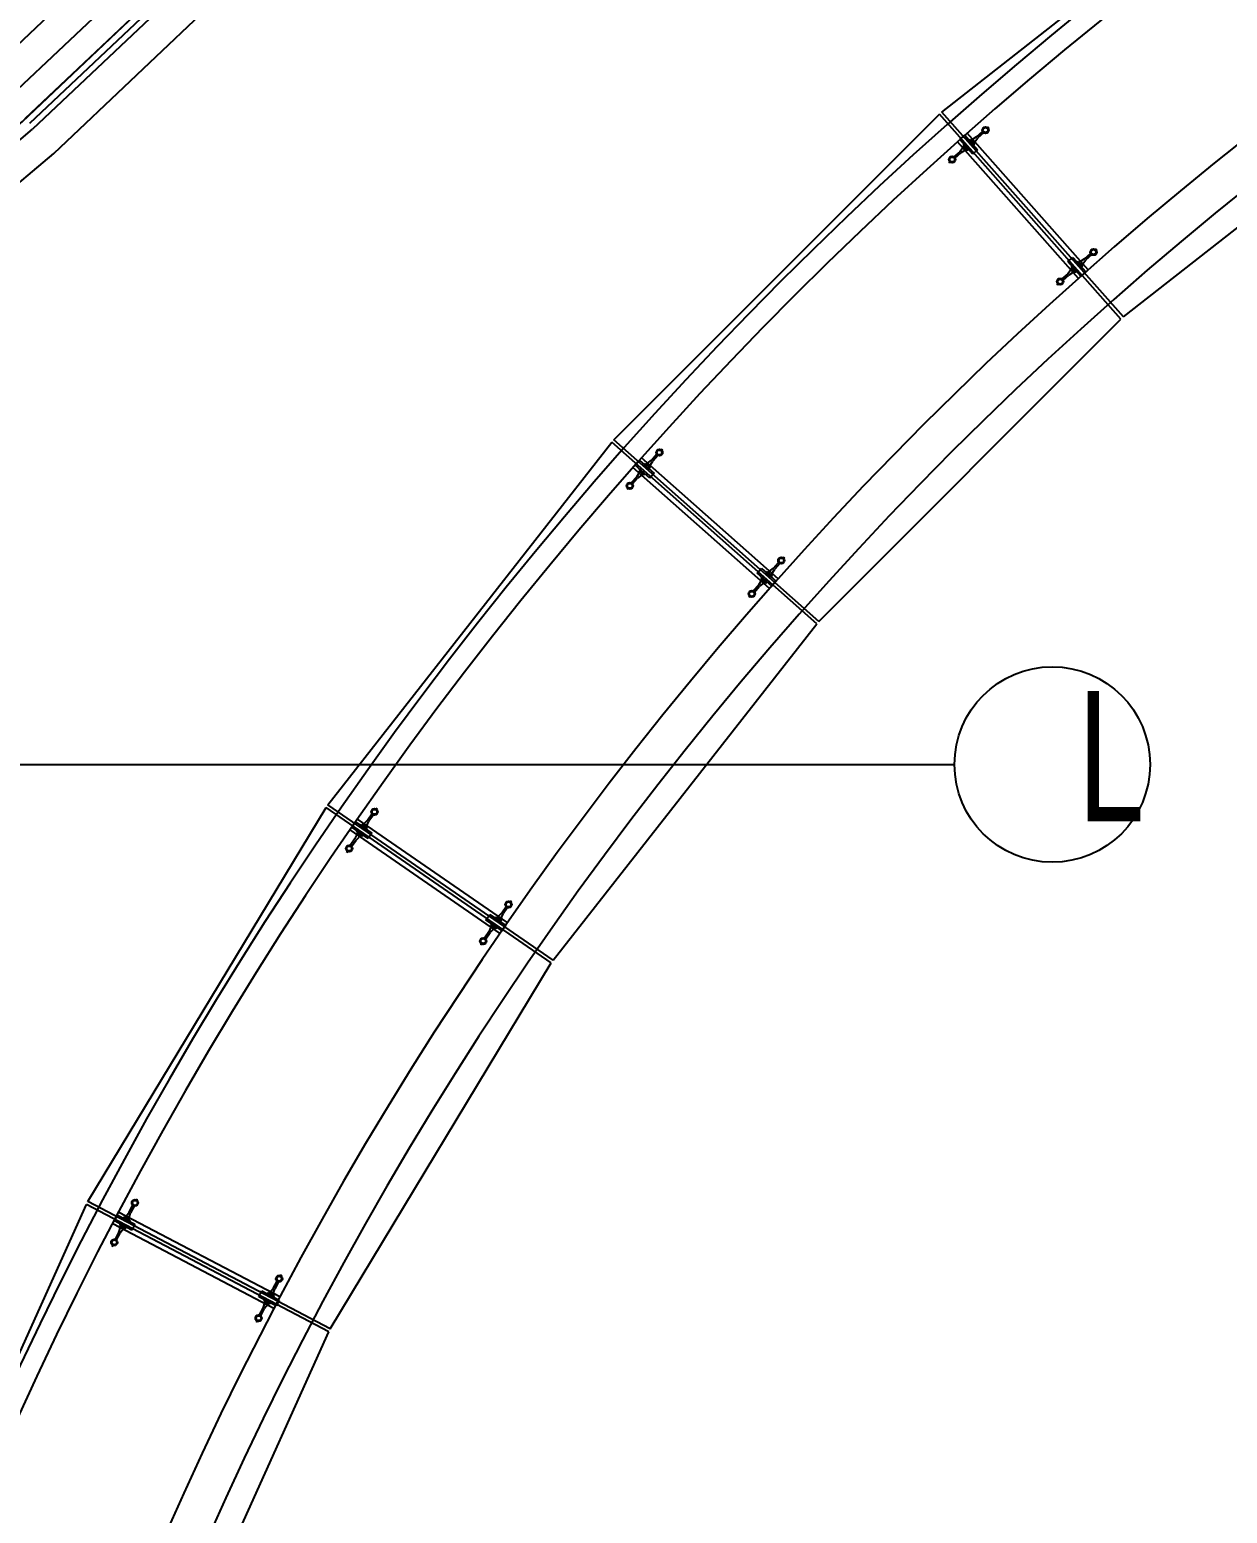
# Model space of a CAD drawing. Header units: inches. Extents: x -71 to 4528, y -885 to 4524.
# Drawn here: x 3470.6 to 3654.4, y 665.1 to 892.7 of the extents above; entities that cross this region are included whole.
import ezdxf

# ---------------------------------------------------------------- set-up
doc = ezdxf.new("R2010")
doc.units = ezdxf.units.IN
doc.header["$LTSCALE"] = 96
doc.header["$MEASUREMENT"] = 0
for name, color, linetype in [('A-Anno-Bldg', 7, 'Continuous'), ('A-Glaz-Exst', 53, 'Continuous'), ('A-Wall-Bldg', 235, 'Continuous')]:
    doc.layers.add(name, color=color, linetype=linetype)
doc.layers.add('Viewport', color=14, linetype='Continuous', plot=False)
doc.styles.add('XFINE_1-8', font='ARIALN.TTF', dxfattribs={"width": 0.8, "height": 10})

msp = doc.modelspace()

# ---------------------------------------------------------------- linework, layer by layer
at = {"layer": 'A-Anno-Bldg'}
msp.add_lwpolyline([(3404.16, 779.99), (3612.51, 779.99)], dxfattribs=at)
msp.add_circle((3627.51, 779.99), 15, dxfattribs=at)
at = {"layer": 'A-Glaz-Exst'}
for p, q in [((3467.86, 882.68), (3512.88, 925.29)), ((3469.93, 879.06), (3516.31, 922.96)), ((3517.01, 922.24), (3470.6, 878.32)), ((3518.06, 921.93), (3471.05, 877.44)), ((3421.67, 835.61), (3471.05, 877.44))]:
    msp.add_line(p, q, dxfattribs=at)
at = {"layer": 'A-Wall-Bldg'}
for p, q in [((3610.57, 880.07), (3666.17, 923.63)), ((3474.29, 873.72), (3521.5, 918.39)), ((3638.42, 848.63), (3690.03, 889.07)), ((3560.25, 829.8), (3610.2, 879.74)), ((3638.05, 848.3), (3610.2, 879.74)), ((3638.42, 848.63), (3610.57, 880.07)), ((3613.33, 875.83), (3614.07, 876.5)), ((3614.07, 876.5), (3616.06, 874.25)), ((3633.02, 855.87), (3614.45, 876.83)), ((3615.05, 875.77), (3615.92, 876.29)), ((3615.92, 876.29), (3616.81, 877.08)), ((3616.97, 876.89), (3616.09, 876.11)), ((3617.53, 877.72), (3617.61, 877.79)), ((3617.61, 877.79), (3617.77, 877.6)), ((3617.77, 877.6), (3617.7, 877.53)), ((3613.3, 873.97), (3612.42, 873.19)), ((3631.52, 854.54), (3612.95, 875.5)), ((3613.93, 874.78), (3613.3, 873.97)), ((3615.31, 873.59), (3613.33, 875.83)), ((3614.34, 874.31), (3613.47, 873.79)), ((3613.99, 875.08), (3613.8, 874.92)), ((3613.8, 874.92), (3614.46, 874.17)), ((3614.65, 874.33), (3613.99, 875.08)), ((3614.46, 874.17), (3614.65, 874.33)), ((3614.74, 875.75), (3614.92, 875.91)), ((3615.4, 875), (3614.74, 875.75)), ((3614.92, 875.91), (3615.59, 875.16)), ((3616.06, 874.25), (3615.31, 873.59)), ((3615.59, 875.16), (3615.4, 875)), ((3615.46, 875.3), (3616.09, 876.11)), ((3424.7, 831.71), (3474.29, 873.72)), ((3611.69, 872.55), (3611.62, 872.48)), ((3611.62, 872.48), (3611.78, 872.29)), ((3611.78, 872.29), (3611.86, 872.36)), ((3612.58, 873), (3613.47, 873.79)), ((3632.5, 857.58), (3633.38, 858.36)), ((3633.55, 858.18), (3632.67, 857.39)), ((3634.11, 859.01), (3634.18, 859.07)), ((3634.18, 859.07), (3634.35, 858.89)), ((3634.35, 858.89), (3634.27, 858.82)), ((3630.5, 856.06), (3629.88, 855.26)), ((3629.9, 857.12), (3630.65, 857.78)), ((3631.89, 854.87), (3629.9, 857.12)), ((3630.57, 856.37), (3630.38, 856.2)), ((3630.38, 856.2), (3631.04, 855.46)), ((3631.23, 855.62), (3630.57, 856.37)), ((3630.65, 857.78), (3632.64, 855.54)), ((3631.31, 857.03), (3631.5, 857.2)), ((3631.98, 856.29), (3631.31, 857.03)), ((3631.5, 857.2), (3632.17, 856.45)), ((3631.63, 857.06), (3632.5, 857.58)), ((3632.17, 856.45), (3631.98, 856.29)), ((3632.04, 856.59), (3632.67, 857.39)), ((3628.27, 853.84), (3628.2, 853.77)), ((3628.2, 853.77), (3628.36, 853.58)), ((3628.36, 853.58), (3628.44, 853.65)), ((3629.88, 855.26), (3629, 854.48)), ((3629.16, 854.29), (3630.05, 855.07)), ((3630.92, 855.6), (3630.05, 855.07)), ((3631.04, 855.46), (3631.23, 855.62)), ((3632.64, 855.54), (3631.89, 854.87)), ((3591.69, 801.94), (3638.05, 848.3)), ((3516.36, 773.82), (3559.92, 829.42)), ((3591.36, 801.57), (3559.92, 829.42)), ((3591.69, 801.94), (3560.25, 829.8)), ((3567.44, 828.3), (3567.51, 828.38)), ((3567.51, 828.38), (3567.7, 828.21)), ((3563.5, 825.92), (3564.16, 826.67)), ((3564.16, 826.67), (3566.41, 824.68)), ((3585.45, 808.47), (3564.49, 827.04)), ((3564.91, 826), (3565.08, 826.19)), ((3565.08, 826.19), (3565.82, 825.53)), ((3565.22, 826.07), (3566.02, 826.69)), ((3565.68, 825.65), (3566.21, 826.52)), ((3566.02, 826.69), (3566.8, 827.57)), ((3566.99, 827.41), (3566.21, 826.52)), ((3567.7, 828.21), (3567.63, 828.13)), ((3563.7, 824.07), (3562.91, 823.19)), ((3563.1, 823.02), (3563.89, 823.91)), ((3584.13, 806.98), (3563.17, 825.54)), ((3565.74, 823.93), (3563.5, 825.92)), ((3564.22, 824.94), (3563.7, 824.07)), ((3564.69, 824.53), (3563.89, 823.91)), ((3564.25, 825.25), (3564.08, 825.07)), ((3564.08, 825.07), (3564.83, 824.41)), ((3564.99, 824.59), (3564.25, 825.25)), ((3564.83, 824.41), (3564.99, 824.59)), ((3565.66, 825.34), (3564.91, 826)), ((3565.82, 825.53), (3565.66, 825.34)), ((3566.41, 824.68), (3565.74, 823.93)), ((3562.27, 822.46), (3562.21, 822.39)), ((3562.21, 822.39), (3562.39, 822.22)), ((3562.39, 822.22), (3562.46, 822.3)), ((3584.73, 810.11), (3585.52, 811)), ((3585.7, 810.83), (3584.92, 809.95)), ((3586.16, 811.72), (3586.22, 811.8)), ((3586.22, 811.8), (3586.41, 811.63)), ((3586.41, 811.63), (3586.34, 811.56)), ((3582.21, 809.34), (3582.87, 810.09)), ((3584.46, 807.35), (3582.21, 809.34)), ((3582.93, 808.37), (3582.41, 807.49)), ((3583.4, 807.95), (3582.6, 807.33)), ((3582.96, 808.68), (3582.79, 808.49)), ((3582.79, 808.49), (3583.54, 807.83)), ((3582.87, 810.09), (3585.12, 808.1)), ((3583.71, 808.01), (3582.96, 808.68)), ((3583.54, 807.83), (3583.71, 808.01)), ((3583.62, 809.43), (3583.79, 809.61)), ((3584.37, 808.76), (3583.62, 809.43)), ((3583.79, 809.61), (3584.54, 808.95)), ((3583.93, 809.49), (3584.73, 810.11)), ((3584.54, 808.95), (3584.37, 808.76)), ((3584.4, 809.07), (3584.92, 809.95)), ((3585.12, 808.1), (3584.46, 807.35)), ((3580.99, 805.88), (3580.92, 805.81)), ((3580.92, 805.81), (3581.11, 805.64)), ((3581.11, 805.64), (3581.17, 805.72)), ((3582.41, 807.49), (3581.63, 806.61)), ((3581.81, 806.44), (3582.6, 807.33)), ((3550.93, 749.96), (3591.36, 801.57)), ((3550.93, 749.96), (3516.36, 773.82)), ((3479.54, 712.96), (3516.08, 773.41)), ((3550.64, 749.55), (3516.08, 773.41)), ((3543.95, 755.69), (3520.9, 771.6)), ((3521.74, 770.72), (3522.46, 771.43)), ((3522.46, 771.43), (3523.13, 772.41)), ((3523.34, 772.26), (3522.67, 771.29)), ((3523.68, 773.2), (3523.74, 773.29)), ((3523.74, 773.29), (3523.94, 773.14)), ((3523.94, 773.14), (3523.89, 773.06)), ((3542.81, 754.05), (3519.77, 769.95)), ((3520.05, 770.36), (3520.62, 771.19)), ((3522.52, 768.66), (3520.05, 770.36)), ((3520.89, 769.48), (3520.47, 768.55)), ((3520.62, 771.19), (3523.09, 769.48)), ((3520.87, 769.79), (3520.73, 769.59)), ((3520.73, 769.59), (3521.55, 769.02)), ((3521.7, 769.23), (3520.87, 769.79)), ((3521.44, 770.62), (3521.58, 770.82)), ((3522.26, 770.05), (3521.44, 770.62)), ((3521.55, 769.02), (3521.7, 769.23)), ((3521.58, 770.82), (3522.41, 770.26)), ((3522.25, 770.36), (3522.67, 771.29)), ((3522.41, 770.26), (3522.26, 770.05)), ((3523.09, 769.48), (3522.52, 768.66)), ((3520.47, 768.55), (3519.8, 767.58)), ((3520.01, 767.44), (3520.68, 768.41)), ((3521.4, 769.13), (3520.68, 768.41)), ((3519.25, 766.78), (3519.19, 766.7)), ((3519.19, 766.7), (3519.4, 766.56)), ((3519.4, 766.56), (3519.46, 766.64)), ((3543.03, 757.23), (3543.71, 758.2)), ((3543.91, 758.06), (3543.24, 757.09)), ((3544.26, 759), (3544.31, 759.08)), ((3544.31, 759.08), (3544.52, 758.94)), ((3544.52, 758.94), (3544.46, 758.86)), ((3540.62, 756.16), (3541.19, 756.98)), ((3543.09, 754.46), (3540.62, 756.16)), ((3541.19, 756.98), (3543.66, 755.28)), ((3541.45, 755.59), (3541.31, 755.39)), ((3542.27, 755.03), (3541.45, 755.59)), ((3542.02, 756.42), (3542.16, 756.62)), ((3542.84, 755.85), (3542.02, 756.42)), ((3542.16, 756.62), (3542.98, 756.05)), ((3542.31, 756.52), (3543.03, 757.23)), ((3542.83, 756.16), (3543.24, 757.09)), ((3542.98, 756.05), (3542.84, 755.85)), ((3541.05, 754.35), (3540.37, 753.38)), ((3540.58, 753.24), (3541.25, 754.21)), ((3541.46, 755.28), (3541.05, 754.35)), ((3541.97, 754.93), (3541.25, 754.21)), ((3541.31, 755.39), (3542.13, 754.82)), ((3542.13, 754.82), (3542.27, 755.03)), ((3543.66, 755.28), (3543.09, 754.46)), ((3539.82, 752.58), (3539.77, 752.5)), ((3539.77, 752.5), (3539.97, 752.36)), ((3539.97, 752.36), (3540.03, 752.44)), ((3516.73, 693.45), (3550.64, 749.55)), ((3450.32, 648.11), (3479.3, 712.52)), ((3516.49, 693), (3479.3, 712.52)), ((3516.73, 693.45), (3479.54, 712.96)), ((3485.88, 711.33), (3486.43, 712.38)), ((3486.88, 713.23), (3486.92, 713.32)), ((3486.92, 713.32), (3487.15, 713.21)), ((3487.15, 713.21), (3487.1, 713.12)), ((3483.61, 709.98), (3484.08, 710.86)), ((3484.08, 710.86), (3486.74, 709.47)), ((3509.11, 698.29), (3484.31, 711.3)), ((3484.97, 710.4), (3485.08, 710.62)), ((3485.85, 709.93), (3484.97, 710.4)), ((3485.08, 710.62), (3485.97, 710.15)), ((3485.25, 710.53), (3485.88, 711.33)), ((3485.8, 710.24), (3486.1, 711.21)), ((3485.97, 710.15), (3485.85, 709.93)), ((3486.65, 712.26), (3486.1, 711.21)), ((3508.18, 696.52), (3483.38, 709.53)), ((3486.27, 708.58), (3483.61, 709.98)), ((3484.25, 708.23), (3483.7, 707.18)), ((3483.92, 707.07), (3484.47, 708.11)), ((3484.55, 709.2), (3484.25, 708.23)), ((3484.5, 709.51), (3484.38, 709.29)), ((3484.38, 709.29), (3485.27, 708.83)), ((3485.1, 708.91), (3484.47, 708.11)), ((3485.39, 709.05), (3484.5, 709.51)), ((3485.27, 708.83), (3485.39, 709.05)), ((3486.74, 709.47), (3486.27, 708.58)), ((3483.25, 706.33), (3483.21, 706.24)), ((3483.21, 706.24), (3483.43, 706.12)), ((3483.43, 706.12), (3483.47, 706.21)), ((3509.01, 701.61), (3509.06, 701.7)), ((3509.06, 701.7), (3509.28, 701.59)), ((3509.28, 701.59), (3509.23, 701.5)), ((3505.75, 698.36), (3506.22, 699.24)), ((3506.22, 699.24), (3508.87, 697.85)), ((3507.1, 698.78), (3507.22, 699)), ((3507.99, 698.31), (3507.1, 698.78)), ((3507.22, 699), (3508.1, 698.54)), ((3507.38, 698.91), (3508.01, 699.71)), ((3507.94, 698.62), (3508.24, 699.59)), ((3508.01, 699.71), (3508.56, 700.76)), ((3508.78, 700.64), (3508.24, 699.59)), ((3508.41, 696.96), (3505.75, 698.36)), ((3506.39, 696.61), (3505.84, 695.57)), ((3506.06, 695.45), (3506.61, 696.5)), ((3506.69, 697.58), (3506.39, 696.61)), ((3506.64, 697.89), (3506.52, 697.67)), ((3506.52, 697.67), (3507.41, 697.21)), ((3507.24, 697.29), (3506.61, 696.5)), ((3507.52, 697.43), (3506.64, 697.89)), ((3507.41, 697.21), (3507.52, 697.43)), ((3508.1, 698.54), (3507.99, 698.31)), ((3508.87, 697.85), (3508.41, 696.96)), ((3505.39, 694.71), (3505.34, 694.62)), ((3505.34, 694.62), (3505.56, 694.5)), ((3505.56, 694.5), (3505.61, 694.59)), ((3489.59, 633.22), (3516.49, 693))]:
    msp.add_line(p, q, dxfattribs=at)
msp.add_lwpolyline([(3634.49, 1076.32), (3595.8, 1025.19), (3554.36, 976.27), (3510.29, 929.7), (3463.72, 885.63), (3414.8, 844.19), (3363.67, 805.5), (3322.74, 777.93), (3322.74, 777.93), (3299.98, 800.67)], dxfattribs=at)
for centre, radius in [((3617.25, 877.3), 0.5), ((3617.25, 877.3), 0.375), ((3612.14, 872.78), 0.5), ((3612.14, 872.78), 0.375), ((3633.83, 858.59), 0.5), ((3633.83, 858.59), 0.375), ((3628.72, 854.06), 0.5), ((3628.72, 854.06), 0.375), ((3567.22, 827.85), 0.5), ((3567.22, 827.85), 0.375), ((3562.69, 822.74), 0.5), ((3562.69, 822.74), 0.375), ((3585.93, 811.28), 0.5), ((3585.93, 811.28), 0.375), ((3581.4, 806.16), 0.5), ((3581.4, 806.16), 0.375), ((3523.51, 772.73), 0.5), ((3523.51, 772.73), 0.375), ((3519.63, 767.11), 0.5), ((3519.63, 767.11), 0.375), ((3544.08, 758.53), 0.5), ((3544.08, 758.53), 0.375), ((3540.2, 752.91), 0.5), ((3540.2, 752.91), 0.375), ((3486.76, 712.75), 0.5), ((3486.76, 712.75), 0.375), ((3483.59, 706.7), 0.5), ((3483.59, 706.7), 0.375), ((3508.9, 701.13), 0.5), ((3508.9, 701.13), 0.375), ((3505.73, 695.08), 0.5), ((3505.73, 695.08), 0.375)]:
    msp.add_circle(centre, radius, dxfattribs=at)
for centre, radius, start, end in [((4000.96, 439.04), 587.01, 90.19162, 179.80829), ((4001.01, 438.98), 584.06, 90.10001, 179.90001), ((4000.96, 439.03), 556.01, 90.1, 179.9), ((4001.03, 438.96), 550.08, 89.9, 180.1)]:
    msp.add_arc(centre, radius, start, end, dxfattribs=at)
at = {"layer": 'Viewport'}
msp.add_lwpolyline([(3277.33, 52.97), (3307.03, 82.68), (3312.7, 77.01), (3356.06, 120.37), (3356.06, 399.01), (3348.01, 399.01), (3348.01, 441), (3356.06, 441), (3356.06, 719.64), (3314.34, 761.36), (3368.79, 798.05), (3420.62, 837.27), (3469.51, 878.6), (3516.66, 923.28), (3561.97, 971.27), (3602.7, 1019.33), (3641.91, 1071.17)], dxfattribs=at)

# ---------------------------------------------------------------- texts
at = {"layer": 'A-Anno-Bldg', "insert": (3641.64, 791.27), "char_height": 20, "attachment_point": 3, "style": 'XFINE_1-8'}
msp.add_mtext_dynamic_manual_height_columns('L', width=30.758, gutter_width=50, heights=[0], dxfattribs=at)

doc.saveas('drawing.dxf')
